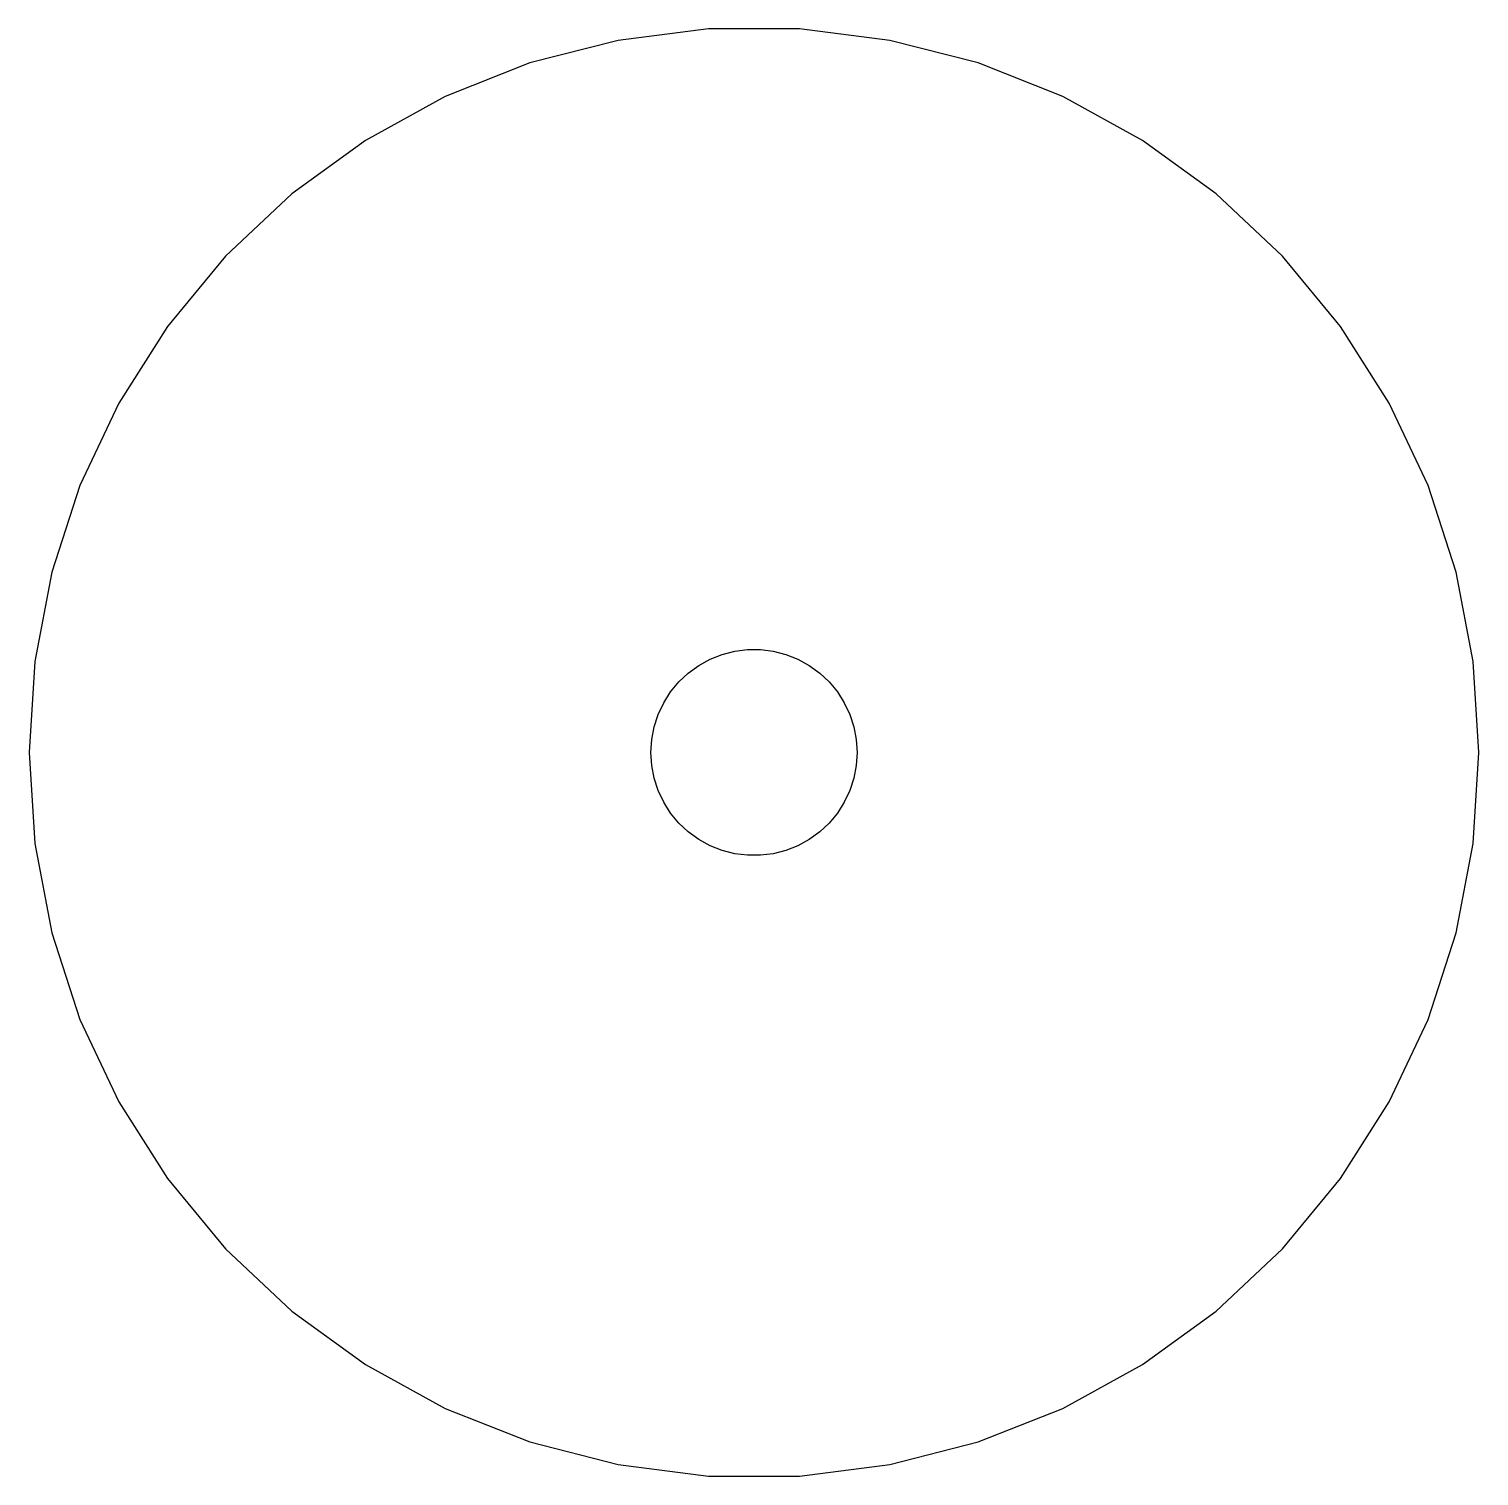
# Model space of a CAD drawing. Header units: metres. Extents: x -11 to 11, y 99 to 229.
# Drawn here: x -10.55 to 10.55, y 99.47 to 120.53 of the extents above.
import ezdxf

# ---------------------------------------------------------------- set-up
doc = ezdxf.new("R2010")
doc.units = ezdxf.units.M

msp = doc.modelspace()

# ---------------------------------------------------------------- linework, layer by layer
for p, q in [((-0.662689, 120.533), (-1.97765, 120.367)), ((0.662689, 120.533), (-0.662689, 120.533)), ((1.97765, 120.367), (0.662689, 120.533)), ((-1.97765, 120.367), (-3.2614, 120.038)), ((3.2614, 120.038), (1.97765, 120.367)), ((-3.2614, 120.038), (-4.49373, 119.55)), ((4.49373, 119.55), (3.2614, 120.038)), ((-4.49373, 119.55), (-5.65518, 118.911)), ((5.65518, 118.911), (4.49373, 119.55)), ((-5.65518, 118.911), (-6.72745, 118.132)), ((6.72745, 118.132), (5.65518, 118.911)), ((-6.72745, 118.132), (-7.69363, 117.225)), ((7.69363, 117.225), (6.72745, 118.132)), ((-7.69363, 117.225), (-8.53847, 116.204)), ((8.53847, 116.204), (7.69363, 117.225)), ((-8.53847, 116.204), (-9.24866, 115.084)), ((9.24866, 115.084), (8.53847, 116.204)), ((-9.24866, 115.084), (-9.81299, 113.885)), ((9.81299, 113.885), (9.24866, 115.084)), ((-9.81299, 113.885), (-10.2225, 112.625)), ((10.2225, 112.625), (9.81299, 113.885)), ((-10.2225, 112.625), (-10.4709, 111.323)), ((10.4709, 111.323), (10.2225, 112.625)), ((-0.463516, 111.427), (-0.281067, 111.473)), ((-0.281067, 111.473), (-0.094177, 111.497)), ((-0.094177, 111.497), (0.094177, 111.497)), ((0.094177, 111.497), (0.281067, 111.473)), ((0.281067, 111.473), (0.463516, 111.427)), ((-10.4709, 111.323), (-10.5541, 110)), ((-0.956131, 111.156), (-0.803726, 111.266)), ((-0.803726, 111.266), (-0.638657, 111.357)), ((-0.638657, 111.357), (-0.463516, 111.427)), ((0.463516, 111.427), (0.638657, 111.357)), ((0.638657, 111.357), (0.803726, 111.266)), ((0.803726, 111.266), (0.956131, 111.156)), ((10.5541, 110), (10.4709, 111.323)), ((-1.09344, 111.027), (-0.956131, 111.156)), ((0.956131, 111.156), (1.09344, 111.027)), ((-1.31445, 110.723), (-1.21352, 110.882)), ((-1.21352, 110.882), (-1.09344, 111.027)), ((1.09344, 111.027), (1.21352, 110.882)), ((1.21352, 110.882), (1.31445, 110.723)), ((-1.39465, 110.552), (-1.31445, 110.723)), ((1.31445, 110.723), (1.39465, 110.552)), ((-1.45287, 110.373), (-1.39465, 110.552)), ((1.39465, 110.552), (1.45287, 110.373)), ((-1.5, 110), (-1.48816, 110.188)), ((-1.48816, 110.188), (-1.45287, 110.373)), ((1.45287, 110.373), (1.48816, 110.188)), ((1.48816, 110.188), (1.5, 110)), ((-10.5541, 110), (-10.4709, 108.677)), ((-1.48816, 109.812), (-1.5, 110)), ((1.5, 110), (1.48816, 109.812)), ((10.4709, 108.677), (10.5541, 110)), ((-1.45287, 109.627), (-1.48816, 109.812)), ((1.48816, 109.812), (1.45287, 109.627)), ((-1.39465, 109.448), (-1.45287, 109.627)), ((1.45287, 109.627), (1.39465, 109.448)), ((-1.31445, 109.277), (-1.39465, 109.448)), ((1.39465, 109.448), (1.31445, 109.277)), ((-1.21352, 109.118), (-1.31445, 109.277)), ((1.31445, 109.277), (1.21352, 109.118)), ((-1.09344, 108.973), (-1.21352, 109.118)), ((-0.956131, 108.844), (-1.09344, 108.973)), ((1.09344, 108.973), (0.956131, 108.844)), ((1.21352, 109.118), (1.09344, 108.973)), ((-0.803726, 108.734), (-0.956131, 108.844)), ((-0.638657, 108.643), (-0.803726, 108.734)), ((0.803726, 108.734), (0.638657, 108.643)), ((0.956131, 108.844), (0.803726, 108.734)), ((-10.4709, 108.677), (-10.2225, 107.375)), ((-0.463516, 108.573), (-0.638657, 108.643)), ((-0.281067, 108.527), (-0.463516, 108.573)), ((-0.094177, 108.503), (-0.281067, 108.527)), ((0.094177, 108.503), (-0.094177, 108.503)), ((0.281067, 108.527), (0.094177, 108.503)), ((0.463516, 108.573), (0.281067, 108.527)), ((0.638657, 108.643), (0.463516, 108.573)), ((10.2225, 107.375), (10.4709, 108.677)), ((-10.2225, 107.375), (-9.81299, 106.115)), ((9.81299, 106.115), (10.2225, 107.375)), ((-9.81299, 106.115), (-9.24866, 104.916)), ((9.24866, 104.916), (9.81299, 106.115)), ((-9.24866, 104.916), (-8.53847, 103.796)), ((8.53847, 103.796), (9.24866, 104.916)), ((-8.53847, 103.796), (-7.69363, 102.775)), ((7.69363, 102.775), (8.53847, 103.796)), ((-7.69363, 102.775), (-6.72745, 101.868)), ((6.72745, 101.868), (7.69363, 102.775)), ((-6.72745, 101.868), (-5.65518, 101.089)), ((5.65518, 101.089), (6.72745, 101.868)), ((-5.65518, 101.089), (-4.49373, 100.45)), ((4.49373, 100.45), (5.65518, 101.089)), ((-4.49373, 100.45), (-3.2614, 99.9624)), ((3.2614, 99.9624), (4.49373, 100.45)), ((-3.2614, 99.9624), (-1.97765, 99.6328)), ((1.97765, 99.6328), (3.2614, 99.9624)), ((-1.97765, 99.6328), (-0.662689, 99.4667)), ((0.662689, 99.4667), (1.97765, 99.6328)), ((-0.662689, 99.4667), (0.662689, 99.4667))]:
    msp.add_line(p, q)

doc.saveas('drawing.dxf')
